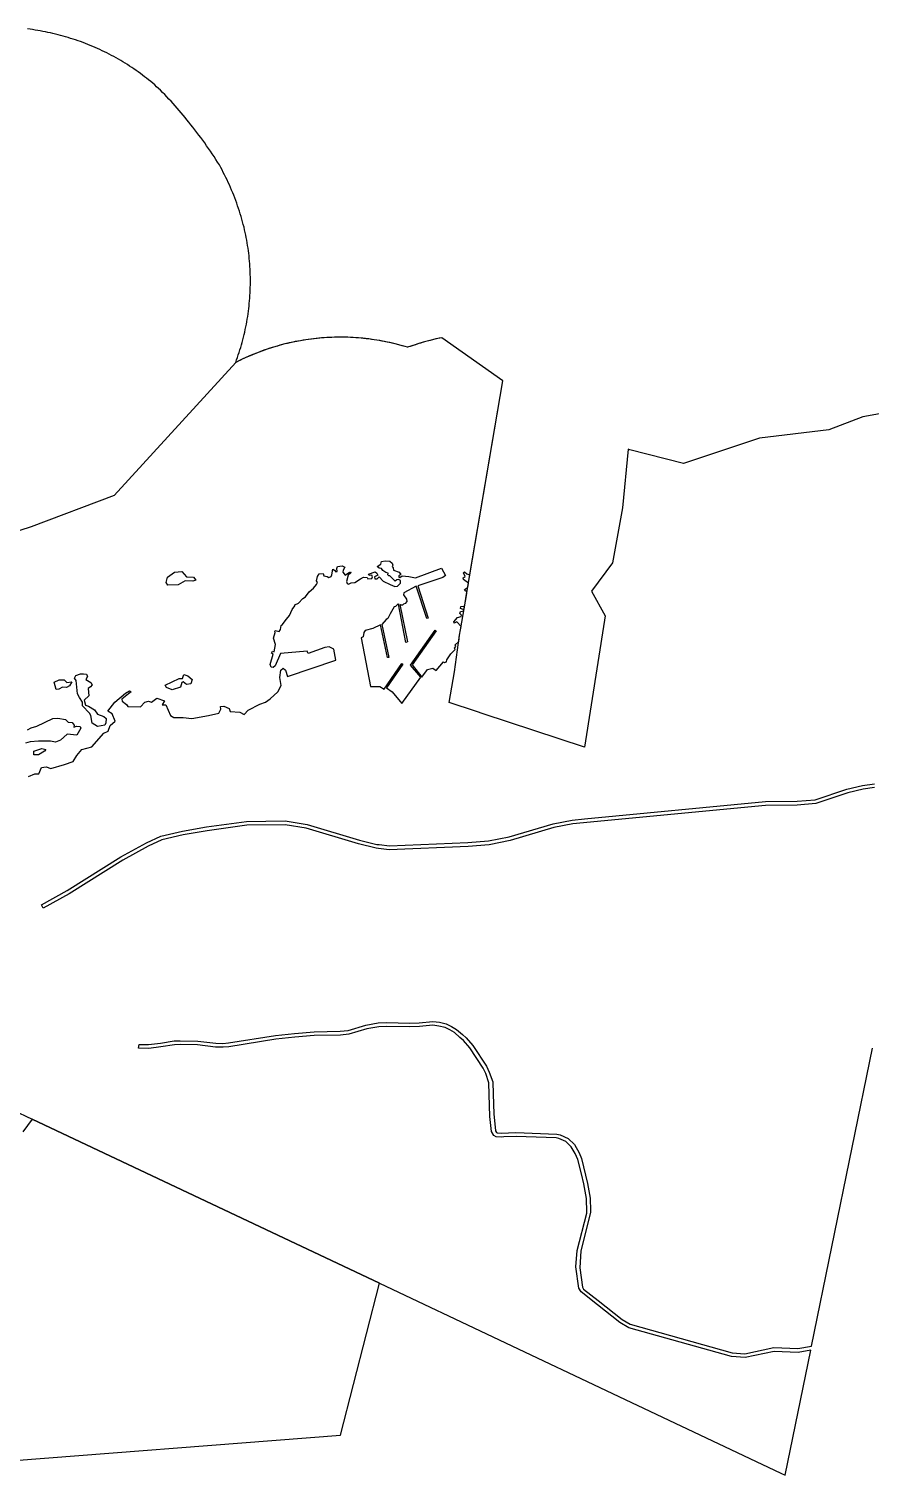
# Model space of a CAD drawing. Header units: metres. Extents: x 304729 to 308942, y 6403920 to 6405836.
# Drawn here: x 305729 to 306836, y 6403927 to 6405831 of the extents above; entities that cross this region are included whole.
import ezdxf

# ---------------------------------------------------------------- set-up
doc = ezdxf.new("R2010")
doc.units = ezdxf.units.M
doc.layers.add('FASTIGHETSGRANSER', color=7, linetype='Continuous')
doc.layers.add('TOMTER_1945', color=1, linetype='Continuous')

msp = doc.modelspace()

# ---------------------------------------------------------------- linework, layer by layer
at = {"layer": 'FASTIGHETSGRANSER'}
for points in [[(305728.342, 6404846.738), (305736.739, 6404850.482), (305742.216, 6404850.239), (305745.617, 6404858.868), (305751.69, 6404859.696), (305757.891, 6404857.227), (305775.683, 6404862.475), (305787.117, 6404866.632), (305791.851, 6404874.379), (305798.513, 6404882.315), (305811.839, 6404885.84), (305827.451, 6404903.806), (305833.335, 6404906.563), (305835.853, 6404913.859), (305842.431, 6404919.878), (305838.462, 6404929.383), (305832.857, 6404932.923), (305842.166, 6404944.858), (305855.857, 6404956.598), (305861.479, 6404959.641), (305863.621, 6404958.449), (305860.213, 6404955.856), (305851.397, 6404948.838), (305851.55, 6404946.089), (305857.392, 6404941.713), (305859.187, 6404938.89), (305875.916, 6404938.697), (305881.385, 6404944.492), (305886.192, 6404946.045), (305890.172, 6404944.651), (305897.273, 6404950.097), (305907.272, 6404946.637), (305904.291, 6404941.281), (305908.958, 6404941.349), (305915.185, 6404927.079), (305919.469, 6404924.695), (305932.078, 6404924.41), (305943.543, 6404923.078), (305965.132, 6404927.335), (305978.969, 6404930.014), (305981.677, 6404935.382), (305981.287, 6404938.966), (305985.405, 6404939.435), (305992.429, 6404936.552), (305993.89, 6404932.371), (306006.475, 6404931.539), (306012.016, 6404928.363), (306017.562, 6404934.065), (306033.01, 6404942.161), (306040.264, 6404944.857), (306046.483, 6404948.971), (306056.492, 6404958.131), (306060.714, 6404966.724), (306058.984, 6404977.227), (306060.517, 6404987.037), (306063.377, 6404989.654), (306066.554, 6404987.043), (306069.19, 6404978.421), (306132.978, 6405000.013), (306130.403, 6405014.677), (306123.947, 6405017.695), (306118.23, 6405016.675), (306096.527, 6405008.709), (306094.968, 6405011.834), (306059.858, 6405008.953), (306053.222, 6404992.388), (306050.459, 6404990.262), (306047.948, 6404990.655), (306046.42, 6404994.235), (306050.529, 6405007.68), (306048.201, 6405009.048), (306049.313, 6405011.95), (306051.513, 6405010.868), (306053.49, 6405020.615), (306050.919, 6405029.158), (306052.919, 6405036.235), (306052.439, 6405038.082), (306053.189, 6405039.173), (306058.298, 6405037.886), (306060.122, 6405040.27), (306061.053, 6405045.633), (306062.423, 6405046.319), (306067.754, 6405053.982), (306071.752, 6405058.581), (306075.337, 6405066.571), (306078.774, 6405071.309), (306078.713, 6405073.024), (306083.867, 6405075.184), (306089.469, 6405081.117), (306092.946, 6405083.492), (306097.865, 6405089.877), (306103.417, 6405094.689), (306107.566, 6405099.562), (306108.519, 6405102.049), (306107.602, 6405104.323), (306108.874, 6405110.041), (306111.005, 6405113.74), (306116.072, 6405113.937), (306116.951, 6405110.853), (306121.232, 6405109.915), (306123.441, 6405108.596), (306126.572, 6405109.959), (306127.519, 6405112.306), (306128.977, 6405119.827), (306131.121, 6405118.549), (306133.04, 6405116.416), (306134.735, 6405116.622), (306134.147, 6405120.809), (306135.174, 6405123.347), (306141.258, 6405124.341), (306144.537, 6405122.229), (306142.272, 6405118.676), (306142.147, 6405115.872), (306145.205, 6405111.944), (306149.414, 6405114.988), (306152.001, 6405116.278), (306152.359, 6405114.858), (306149.283, 6405112.043), (306146.667, 6405103.73), (306147.945, 6405100.864), (306149.456, 6405100.094), (306153.183, 6405101.756), (306157.981, 6405102.245), (306165.356, 6405106.976), (306169.107, 6405109.198), (306173.862, 6405108.706), (306175.062, 6405107.248), (306179.988, 6405107.451), (306181.215, 6405109.785), (306180.187, 6405111.938), (306176.645, 6405111.252), (306175.89, 6405113.252), (306184.446, 6405116.104), (306186.767, 6405114.597), (306188.192, 6405111.864), (306183.745, 6405109.814), (306184.335, 6405107.258), (306187.414, 6405106.981), (306189.787, 6405109.826), (306195.211, 6405103.772), (306204.218, 6405099.712), (306210.358, 6405096.903), (306213.901, 6405097.589), (306218.001, 6405101.341), (306217.735, 6405104.865), (306215.255, 6405105.959), (306213.274, 6405105.625), (306211.09, 6405103.895), (306207.545, 6405107.476), (306205.643, 6405109.245), (306204.069, 6405110.901), (306202.646, 6405110.978), (306201.382, 6405112.236), (306201.868, 6405114.559), (306198.815, 6405115.397), (306194.867, 6405118.242), (306193.01, 6405120.712), (306189.651, 6405121.002), (306187.366, 6405123.351), (306191.863, 6405126.524), (306192.853, 6405129.851), (306197.956, 6405130.889), (306203.967, 6405130.202), (306206.939, 6405127.541), (306207.81, 6405124.974), (306207.04, 6405123.463), (306208.368, 6405121.718), (306208.779, 6405118.327), (306215.971, 6405115.761), (306218.231, 6405112.851), (306215.614, 6405110.86), (306215.685, 6405109.311), (306217.209, 6405108.822), (306220.253, 6405110.934), (306228.794, 6405110.276), (306237.693, 6405108.195), (306271.692, 6405120.878), (306277.042, 6405111.649), (306273.834, 6405108.981), (306240.759, 6405097.915), (306254.323, 6405055.476), (306252.755, 6405054.983), (306238.611, 6405097.196), (306222.215, 6405088.65), (306221.817, 6405085.998), (306225.915, 6405080.197), (306226.065, 6405077.24), (306224.271, 6405074.791), (306221.888, 6405073.912), (306220.482, 6405072.56), (306219.046, 6405072.401), (306216.901, 6405073.185), (306227.087, 6405024.23), (306225.08, 6405023.336), (306215.459, 6405073.692), (306214.394, 6405073.824), (306211.44, 6405070.583), (306209.464, 6405070.39), (306204.268, 6405060.926), (306201.196, 6405055.021), (306198.891, 6405053.718), (306193.526, 6405046.791), (306202.574, 6405003.681), (306200.879, 6405003.475), (306191.819, 6405046.304), (306181.505, 6405041.844), (306171.273, 6405039.208), (306169.466, 6405036.478), (306168.932, 6405030.742), (306166.193, 6405029.177), (306178.6, 6404965.195), (306190.823, 6404965.215), (306196.295, 6404961.883), (306219.844, 6404995.54), (306221.209, 6404994.636), (306199.601, 6404963.562), (306206.956, 6404958.319), (306219.77, 6404943.14), (306244.478, 6404977.588), (306231.274, 6404993.488), (306263.521, 6405039.545), (306264.88, 6405038.5), (306233.25, 6404993.681), (306246.043, 6404977.814), (306253.483, 6404987.687), (306260.467, 6404989.665), (306264.823, 6404986.522), (306274.46, 6404997.895), (306275.685, 6404996.998), (306278.258, 6404998.008), (306279.077, 6405000.641), (306284.186, 6405008.142), (306289.641, 6405013.941), (306288.887, 6405015.941), (306290.529, 6405018.116), (306289.927, 6405020.39), (306294.559, 6405024.371), (306295.736, 6405032.844), (306296.934, 6405039.88), (306297.723, 6405044.507), (306292.244, 6405050.494), (306288.518, 6405048.832), (306288.026, 6405050.4), (306292.907, 6405055.943), (306297.616, 6405057.562), (306298.386, 6405059.073), (306296.101, 6405061.422), (306296.914, 6405063.914), (306301.232, 6405065.106), (306301.387, 6405066.015), (306301.387, 6405066.015), (306300.55, 6405066.703), (306296.96, 6405068.128), (306297.206, 6405070.504), (306300.182, 6405071.075), (306302.047, 6405069.888), (306304.905, 6405086.67), (306304.58, 6405087.88), (306305.226, 6405088.551), (306305.299, 6405088.981), (306305.625, 6405090.896), (306303.728, 6405090.868), (306302.005, 6405093.192), (306306.049, 6405095.682), (306306.414, 6405095.521), (306307.421, 6405101.433), (306300.76, 6405106.313), (306300.426, 6405108.295), (306303.178, 6405110.139), (306300.712, 6405114.745), (306302.049, 6405116.371), (306305.309, 6405113.838), (306308.898, 6405112.415), (306309.315, 6405112.549), (306352.789, 6405367.737), (306272.226, 6405424.487), (306268.709, 6405423.72), (306265.201, 6405422.919), (306261.7, 6405422.084), (306258.208, 6405421.215), (306254.726, 6405420.311), (306251.25, 6405419.374), (306247.786, 6405418.404), (306244.33, 6405417.4), (306240.884, 6405416.361), (306237.449, 6405415.289), (306234.025, 6405414.185), (306230.611, 6405413.047), (306227.208, 6405411.874), (306223.881, 6405412.873), (306220.542, 6405413.833), (306217.193, 6405414.755), (306213.833, 6405415.639), (306210.463, 6405416.484), (306207.083, 6405417.29), (306203.695, 6405418.057), (306200.298, 6405418.785), (306196.893, 6405419.473), (306193.481, 6405420.123), (306190.06, 6405420.733), (306186.633, 6405421.303), (306183.2, 6405421.835), (306179.761, 6405422.327), (306176.316, 6405422.779), (306172.867, 6405423.191), (306169.413, 6405423.564), (306165.955, 6405423.897), (306162.492, 6405424.19), (306159.028, 6405424.444), (306155.561, 6405424.658), (306152.091, 6405424.831), (306148.619, 6405424.964), (306145.146, 6405425.058), (306141.673, 6405425.112), (306138.199, 6405425.126), (306134.725, 6405425.1), (306131.251, 6405425.034), (306127.779, 6405424.927), (306124.308, 6405424.781), (306120.838, 6405424.595), (306117.371, 6405424.368), (306113.908, 6405424.104), (306110.447, 6405423.798), (306106.99, 6405423.452), (306103.537, 6405423.067), (306100.09, 6405422.642), (306096.647, 6405422.177), (306093.209, 6405421.673), (306089.778, 6405421.129), (306086.353, 6405420.546), (306082.936, 6405419.924), (306079.525, 6405419.262), (306076.122, 6405418.561), (306072.728, 6405417.821), (306069.342, 6405417.042), (306065.965, 6405416.224), (306062.599, 6405415.367), (306059.242, 6405414.471), (306055.896, 6405413.537), (306052.561, 6405412.565), (306049.237, 6405411.554), (306045.925, 6405410.506), (306042.626, 6405409.419), (306039.339, 6405408.293), (306036.065, 6405407.131), (306032.804, 6405405.931), (306029.558, 6405404.693), (306026.327, 6405403.418), (306023.11, 6405402.106), (306019.909, 6405400.757), (306016.723, 6405399.371), (306013.553, 6405397.949), (306010.4, 6405396.49), (306007.263, 6405394.995), (306004.145, 6405393.464), (306001.045, 6405391.898), (306002.247, 6405395.162), (306003.411, 6405398.44), (306004.538, 6405401.73), (306005.628, 6405405.034), (306006.679, 6405408.349), (306007.694, 6405411.677), (306008.669, 6405415.016), (306009.607, 6405418.365), (306010.505, 6405421.726), (306011.367, 6405425.096), (306012.189, 6405428.476), (306012.973, 6405431.865), (306013.717, 6405435.263), (306014.424, 6405438.669), (306015.091, 6405442.083), (306015.719, 6405445.504), (306016.307, 6405448.932), (306016.857, 6405452.366), (306017.368, 6405455.807), (306017.839, 6405459.254), (306018.271, 6405462.705), (306018.663, 6405466.162), (306019.016, 6405469.623), (306019.329, 6405473.086), (306019.603, 6405476.554), (306019.837, 6405480.025), (306020.032, 6405483.498), (306020.186, 6405486.973), (306020.301, 6405490.449), (306020.377, 6405493.927), (306020.412, 6405497.406), (306020.408, 6405500.884), (306020.365, 6405504.362), (306020.281, 6405507.839), (306020.157, 6405511.315), (306019.995, 6405514.79), (306019.793, 6405518.263), (306019.55, 6405521.733), (306019.268, 6405525.199), (306018.946, 6405528.663), (306018.586, 6405532.123), (306018.186, 6405535.578), (306017.746, 6405539.029), (306017.266, 6405542.474), (306016.748, 6405545.913), (306016.19, 6405549.347), (306015.593, 6405552.774), (306014.957, 6405556.193), (306014.283, 6405559.606), (306013.569, 6405563.011), (306012.815, 6405566.407), (306012.023, 6405569.793), (306011.104, 6405573.365), (306010.145, 6405576.927), (306009.149, 6405580.478), (306008.113, 6405584.017), (306007.039, 6405587.547), (306005.928, 6405591.062), (306004.779, 6405594.567), (306003.591, 6405598.059), (306002.367, 6405601.538), (306001.105, 6405605.003), (305999.806, 6405608.456), (305998.469, 6405611.893), (305997.096, 6405615.316), (305995.685, 6405618.724), (305994.238, 6405622.116), (305992.754, 6405625.493), (305991.234, 6405628.852), (305989.677, 6405632.197), (305988.085, 6405635.524), (305986.457, 6405638.833), (305984.794, 6405642.124), (305983.095, 6405645.398), (305981.36, 6405648.653), (305979.591, 6405651.889), (305977.3, 6405655.578), (305974.976, 6405659.246), (305972.619, 6405662.892), (305970.229, 6405666.518), (305967.807, 6405670.122), (305965.352, 6405673.703), (305962.866, 6405677.263), (305960.347, 6405680.8), (305957.797, 6405684.315), (305955.215, 6405687.806), (305952.602, 6405691.273), (305949.958, 6405694.717), (305947.282, 6405698.138), (305944.576, 6405701.533), (305941.839, 6405704.905), (305939.383, 6405708.088), (305936.898, 6405711.25), (305934.385, 6405714.39), (305931.846, 6405717.507), (305929.278, 6405720.602), (305926.684, 6405723.674), (305924.062, 6405726.724), (305921.413, 6405729.749), (305918.738, 6405732.752), (305916.037, 6405735.73), (305913.309, 6405738.685), (305910.556, 6405741.616), (305907.777, 6405744.522), (305904.973, 6405747.404), (305902.142, 6405750.262), (305899.606, 6405752.589), (305897.043, 6405754.889), (305894.455, 6405757.16), (305891.841, 6405759.401), (305889.204, 6405761.613), (305886.539, 6405763.796), (305883.852, 6405765.948), (305881.141, 6405768.069), (305878.405, 6405770.16), (305875.646, 6405772.221), (305872.865, 6405774.25), (305870.061, 6405776.248), (305867.234, 6405778.213), (305864.386, 6405780.148), (305861.516, 6405782.05), (305858.625, 6405783.92), (305855.712, 6405785.757), (305852.78, 6405787.561), (305849.827, 6405789.332), (305846.855, 6405791.069), (305843.863, 6405792.773), (305840.852, 6405794.445), (305837.822, 6405796.081), (305834.775, 6405797.683), (305831.71, 6405799.251), (305828.627, 6405800.784), (305825.527, 6405802.283), (305822.411, 6405803.747), (305819.278, 6405805.176), (305816.13, 6405806.569), (305812.966, 6405807.927), (305809.786, 6405809.25), (305806.593, 6405810.535), (305803.385, 6405811.786), (305800.163, 6405813.001), (305796.927, 6405814.178), (305793.679, 6405815.32), (305790.418, 6405816.425), (305787.145, 6405817.493), (305783.86, 6405818.524), (305780.564, 6405819.518), (305777.257, 6405820.476), (305773.939, 6405821.396), (305770.611, 6405822.278), (305767.273, 6405823.124), (305763.966, 6405823.984), (305760.65, 6405824.807), (305757.324, 6405825.592), (305753.991, 6405826.339), (305750.648, 6405827.049), (305747.298, 6405827.72), (305743.941, 6405828.353), (305740.577, 6405828.949), (305737.206, 6405829.506), (305733.828, 6405830.024), (305730.446, 6405830.504), (305727.057, 6405830.945)], [(306892.234, 6405332.349), (306826.191, 6405320.495), (306781.365, 6405303.089), (306690.295, 6405292.362), (306590.418, 6405258.866), (306519.817, 6405276.65), (306517.66, 6405277.812), (306509.895, 6405200.69), (306496.929, 6405128.177), (306469.446, 6405090.687), (306487.406, 6405058.444), (306486.508, 6405052.809), (306459.834, 6404885.585), (306326.568, 6404929.514), (306317.811, 6404932.4), (306281.863, 6404944.247), (306289.07, 6404984.843), (306295.736, 6405032.844), (306296.935, 6405039.881), (306305.126, 6405087.962), (306305.299, 6405088.982), (306352.79, 6405367.736), (306272.226, 6405424.486), (306272.226, 6405424.486), (306264.618, 6405422.782), (306257.047, 6405420.917), (306249.517, 6405418.894), (306242.032, 6405416.711), (306234.594, 6405414.371), (306227.208, 6405411.875), (306220.002, 6405413.986), (306212.747, 6405415.916), (306205.445, 6405417.666), (306198.102, 6405419.234), (306190.722, 6405420.618), (306183.311, 6405421.819), (306175.871, 6405422.835), (306168.409, 6405423.666), (306160.928, 6405424.31), (306153.434, 6405424.769), (306145.931, 6405425.041), (306138.423, 6405425.126), (306130.915, 6405425.025), (306123.412, 6405424.737), (306115.919, 6405424.263), (306108.44, 6405423.602), (306100.979, 6405422.756), (306093.542, 6405421.724), (306086.133, 6405420.508), (306078.756, 6405419.107), (306071.416, 6405417.524), (306064.119, 6405415.759), (306056.867, 6405413.813), (306049.666, 6405411.687), (306042.52, 6405409.383), (306035.433, 6405406.902), (306028.41, 6405404.245), (306021.456, 6405401.414), (306014.574, 6405398.412), (306007.769, 6405395.239), (306001.045, 6405391.898), (305841.284, 6405216.641), (305731.912, 6405175.674), (305493.514, 6405098.079)], [(305727.065, 6404908.153), (305731.777, 6404910.798), (305739.227, 6404913.055), (305760.268, 6404923.245), (305766.865, 6404923.502), (305776.936, 6404921.684), (305780.635, 6404918.502), (305786.1, 6404917.985), (305788.419, 6404914.589), (305788.262, 6404911.852), (305788.262, 6404911.852), (305791.559, 6404913.004), (305796.351, 6404912.742), (305797.286, 6404910.355), (305791.944, 6404901.263), (305779.345, 6404902.776), (305770.519, 6404894.531), (305763.825, 6404892.084), (305757.558, 6404893.26), (305741.72, 6404893.365), (305730.624, 6404892.305), (305724.544, 6404890.734)], [(306841.808, 6404832.161), (306826.877, 6404830.255), (306806.611, 6404825.184), (306764.601, 6404811.338), (306739.954, 6404809.243), (306698.41, 6404808.84), (306444.737, 6404784.344), (306419.818, 6404779.648), (306362.28, 6404762.513), (306334.439, 6404757.05), (306306.782, 6404754.782), (306203.217, 6404750.442), (306189.097, 6404752.195), (306186.073, 6404752.488), (306162.493, 6404758.01), (306093.756, 6404778.679), (306065.966, 6404783.422), (306015.826, 6404782.691), (305963.528, 6404775.456), (305932.129, 6404770.015), (305904.022, 6404763.653), (305885.803, 6404755.064), (305852.551, 6404736.652), (305781.926, 6404692.418), (305747.762, 6404673.698), (305745.395, 6404678.101), (305779.395, 6404696.735), (305850.011, 6404740.961), (305883.524, 6404759.518), (305902.386, 6404768.409), (305931.149, 6404774.921), (305962.76, 6404780.398), (306015.445, 6404787.686), (306066.353, 6404788.429), (306094.902, 6404783.556), (306163.783, 6404762.843), (306186.887, 6404757.432), (306189.646, 6404757.166), (306203.422, 6404755.455), (306306.473, 6404759.773), (306333.75, 6404762.011), (306361.082, 6404767.374), (306418.638, 6404784.514), (306443.982, 6404789.29), (306459.871, 6404791.16), (306698.15, 6404813.838), (306739.717, 6404814.241), (306763.593, 6404816.27), (306805.22, 6404829.99), (306825.951, 6404835.177), (306841.535, 6404837.166)], [(305707.41, 6404408.206), (305733.318, 6404395.966), (306190.189, 6404179.854), (306505.392, 6404030.756), (306718.476, 6403929.96), (306724.189, 6403927.259), (306757.801, 6404091.603), (306741.103, 6404088.832), (306709.497, 6404090.098), (306671.43, 6404081.868), (306653.412, 6404083.146), (306518.162, 6404121.161), (306506.552, 6404128.007), (306477.332, 6404151.431), (306455.615, 6404168.422), (306452.706, 6404173.475), (306448.66, 6404201.227), (306450.388, 6404222.918), (306463.027, 6404272.111), (306463.301, 6404273.173), (306462.469, 6404291.531), (306459.118, 6404310.708), (306455.896, 6404323.872), (306451.343, 6404342.61), (306447.912, 6404350.465), (306442.703, 6404359.239), (306435.337, 6404366.383), (306426.291, 6404370.424), (306422.848, 6404371.134), (306370.132, 6404373.034), (306353.846, 6404372.347), (306350.194, 6404372.194), (306343.939, 6404372.688), (306340.573, 6404374.259), (306337.843, 6404379.352), (306335.528, 6404399.298), (306334.708, 6404428.393), (306334.345, 6404443.815), (306330.088, 6404455.879), (306326.536, 6404462.842), (306308.987, 6404489.85), (306300.992, 6404499.472), (306296.136, 6404503.435), (306288.799, 6404509.761), (306282.806, 6404513.478), (306276.497, 6404516.479), (306268.467, 6404518.322), (306260.28, 6404519.383), (306242.763, 6404517.63), (306230.174, 6404517.222), (306199.471, 6404517.954), (306189.302, 6404517.475), (306173.581, 6404514.588), (306150.069, 6404507.752), (306138.983, 6404506.554), (306104.444, 6404505.822), (306078.814, 6404503.71), (306053.939, 6404501.001), (305992.253, 6404491.159), (305984.514, 6404490.383), (305974.652, 6404490.718), (305950.717, 6404493.523), (305927.993, 6404493.968), (305920.515, 6404493.721), (305902.651, 6404490.876), (305886.815, 6404488.981), (305873.141, 6404489.289), (305874.204, 6404494.176), (305886.556, 6404493.986), (305901.96, 6404495.829), (305920.036, 6404498.708), (305927.961, 6404498.97), (305951.058, 6404498.518), (305975.03, 6404495.708), (305984.349, 6404495.391), (305991.608, 6404496.12), (306053.274, 6404505.958), (306078.338, 6404508.688), (306104.184, 6404510.818), (306138.661, 6404511.548), (306149.095, 6404512.676), (306172.429, 6404519.46), (306188.731, 6404522.454), (306199.412, 6404522.958), (306230.153, 6404522.224), (306242.432, 6404522.623), (306260.352, 6404524.415), (306269.348, 6404523.249), (306278.15, 6404521.23), (306285.205, 6404517.874), (306291.767, 6404513.804), (306299.349, 6404507.269), (306304.53, 6404503.04), (306313.02, 6404492.821), (306330.871, 6404465.346), (306334.692, 6404457.855), (306339.326, 6404444.729), (306339.707, 6404428.51), (306340.622, 6404402.915), (306342.877, 6404380.608), (306344.085, 6404378.197), (306345.246, 6404377.621), (306350.203, 6404377.128), (306369.871, 6404378.135), (306423.464, 6404376.007), (306428.194, 6404375.145), (306438.418, 6404370.348), (306446.705, 6404362.438), (306452.882, 6404351.496), (306456.057, 6404344.062), (306464.15, 6404311.14), (306467.667, 6404291.708), (306468.037, 6404274.903), (306468.084, 6404272.765), (306455.183, 6404222.307), (306453.73, 6404200.09), (306457.391, 6404174.446), (306458.9, 6404171.967), (306477.845, 6404157.149), (306509.391, 6404132.137), (306520.142, 6404125.798), (306654.275, 6404088.098), (306671.071, 6404086.907), (306709.063, 6404095.12), (306740.79, 6404093.848), (306758.873, 6404096.849), (306839.152, 6404489.369)]]:
    msp.add_lwpolyline(points, dxfattribs=at)
for points in [[(305911.779, 6405098.884), (305909.633, 6405102.187), (305911.549, 6405109.208), (305920.545, 6405115.685), (305930.223, 6405116.86), (305936.542, 6405109.475), (305945.693, 6405109.07), (305948.504, 6405105.277), (305944.545, 6405103.849), (305934.719, 6405104.514), (305925.544, 6405099.19), (305911.779, 6405098.884)], [(305764.706, 6404961.461), (305762.38, 6404970.893), (305768.824, 6404973.899), (305775.42, 6404974.157), (305779.096, 6404970.426), (305785.455, 6404971.516), (305782.2, 6404966.173), (305778.257, 6404963.878), (305773.34, 6404964.37), (305768.564, 6404961.838), (305764.706, 6404961.461)], [(305812.158, 6404967.315), (305810.131, 6404964.935), (305807.01, 6404962.604), (305807.693, 6404953.245), (305801.663, 6404947.202), (305803.3, 6404940.818), (305807.36, 6404939.541), (305815.106, 6404934.807), (305819.233, 6404928.863), (305827.612, 6404926.023), (305830.503, 6404923.151), (305829.987, 6404917.686), (305829.02, 6404914.436), (305819.065, 6404912.682), (305812.401, 6404917.094), (305810.659, 6404927.323), (305808.876, 6404930.42), (305799.418, 6404939.893), (305799.351, 6404944.56), (305795.511, 6404950.767), (305792.978, 6404955.544), (305791.29, 6404973.178), (305788.959, 6404976.299), (305790.761, 6404979.787), (305796.894, 6404981.984), (305800.728, 6404981.814), (305804.835, 6404981.632), (305806.071, 6404978.559), (305803.972, 6404974.537), (305810.66, 6404970.674), (305812.158, 6404967.315)], [(305917.511, 6404960.998), (305910.239, 6404964.065), (305908.182, 6404967.174), (305926.68, 6404975.957), (305931.073, 6404976.037), (305932.948, 6404981.167), (305938.089, 6404979.568), (305943.621, 6404974.383), (305942.01, 6404968.967), (305936.472, 6404967.841), (305931.962, 6404971.333), (305930.009, 6404970.597), (305928.634, 6404964.347), (305917.511, 6404960.998)], [(305741.403, 6404875.243), (305735.379, 6404875.51), (305735.311, 6404880.178), (305746.174, 6404883.812), (305751.054, 6404882.498), (305749.576, 6404880.094), (305741.403, 6404875.243)]]:
    msp.add_lwpolyline(points, close=True, dxfattribs=at)
at = {"layer": 'TOMTER_1945'}
msp.add_lwpolyline([(305664.603, 6403942.96), (306138.785, 6403979.99), (306190.189, 6404179.854), (306190.189, 6404179.854), (305733.318, 6404395.966), (305720.774, 6404379.184)], dxfattribs=at)

doc.saveas('drawing.dxf')
